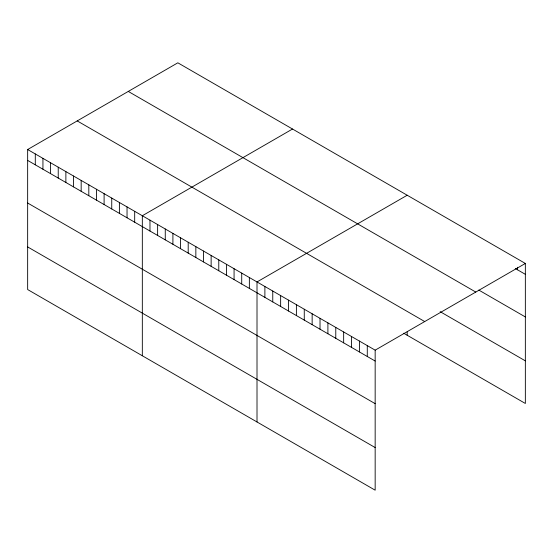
<?xml version="1.0" encoding="UTF-8"?>
<svg xmlns="http://www.w3.org/2000/svg" width="553" height="553" viewBox="0 0 553 553"><rect width="100%" height="100%" fill="white"/><g stroke="black" fill="none" stroke-linecap="round" stroke-linejoin="round"><path stroke-width="0.83" d="M27.65 149.531L375.162 350.16L375.162 490.186L27.65 289.551L27.65 149.531L177.838 62.814L525.35 263.449L525.35 403.469L403.725 333.252M292.516 129.029L142.328 215.739L142.328 355.759M407.195 195.237L257.007 281.947L257.007 421.967M375.162 350.16L525.35 263.449M515.327 268.537L525.35 274.323M478.801 290.069L525.35 316.945M128.275 91.432L475.787 292.067M440.14 311.657L525.35 360.853M77.213 120.913L424.725 321.549M27.65 160.405L375.162 361.04M27.65 203.02L375.162 403.655M27.65 246.928L375.162 447.564M517.47 267.265L517.47 269.781M407.195 331.848L407.195 335.256M367.282 345.611L367.282 356.491M359.409 341.063L359.409 351.943M351.528 336.521L351.528 347.395M343.655 331.973L343.655 342.846M335.775 327.424L335.775 338.298M327.901 322.876L327.901 333.749M320.021 318.328L320.021 329.201M312.148 313.779L312.148 324.652M304.268 309.231L304.268 320.104M296.394 304.682L296.394 315.563M288.514 300.134L288.514 311.014M280.641 295.592L280.641 306.466M272.76 291.044L272.76 301.917M264.887 286.495L264.887 297.369M249.362 277.53L249.362 288.41M241.716 273.12L241.716 283.993M234.071 268.703L234.071 279.576M226.426 264.293L226.426 275.166M218.781 259.875L218.781 270.749M211.135 255.465L211.135 266.339M203.49 251.048L203.49 261.922M195.845 246.638L195.845 257.511M188.2 242.221L188.2 253.094M180.554 237.804L180.554 248.684M172.909 233.394L172.909 244.267M165.264 228.977L165.264 239.857M157.619 224.566L157.619 235.44M149.974 220.149L149.974 231.03M134.683 211.322L134.683 222.195M127.038 206.912L127.038 217.785M119.393 202.495L119.393 213.368M111.747 198.085L111.747 208.958M104.102 193.668L104.102 204.541M96.457 189.25L96.457 200.131M88.812 184.84L88.812 195.714M81.167 180.423L81.167 191.303M73.521 176.013L73.521 186.886M65.876 171.596L65.876 182.476M58.231 167.186L58.231 178.059M50.586 162.769L50.586 173.642M42.94 158.358L42.94 169.232M35.295 153.941L35.295 164.815"/></g></svg>
